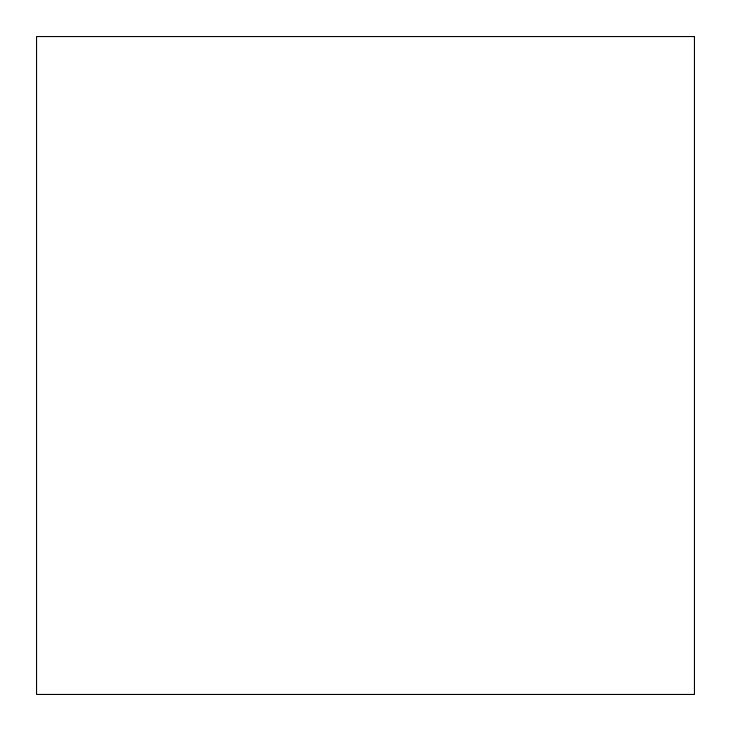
<?xml version="1.0" encoding="UTF-8"?>
<svg xmlns="http://www.w3.org/2000/svg" width="731" height="731" viewBox="0 0 731 731"><rect width="100%" height="100%" fill="white"/><g stroke="black" fill="none" stroke-linecap="round" stroke-linejoin="round"><path stroke-width="1.1" d="M694.45 36.55L36.55 36.55L36.55 694.45L694.45 694.45L694.45 36.55"/></g></svg>
